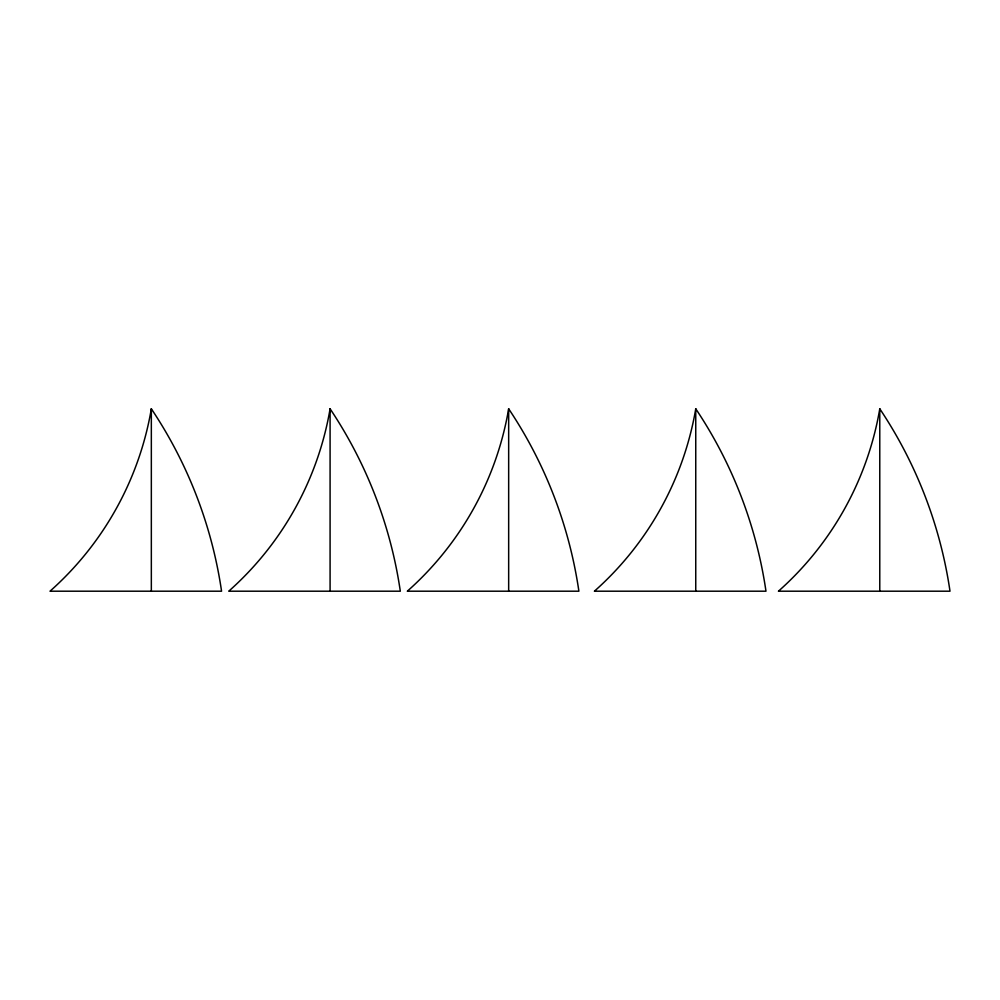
<?xml version="1.0" encoding="UTF-8"?>
<svg xmlns="http://www.w3.org/2000/svg" width="1000" height="1000" viewBox="0 0 1000 1000"><rect width="100%" height="100%" fill="white"/><g stroke="black" fill="none" stroke-linecap="round" stroke-linejoin="round"><path stroke-width="1.5" d="M879.775 408.8A443.8 443.8 0 0 1 950 591.2L778.438 591.2A314.425 314.425 0 0 0 879.775 408.8L879.775 591.2M695.75 408.8A443.8 443.8 0 0 1 765.975 591.2L594.4 591.2A314.425 314.425 0 0 0 695.75 408.8L695.75 591.2M508.663 408.8A443.8 443.8 0 0 1 578.888 591.2L407.325 591.2A314.425 314.425 0 0 0 508.663 408.8L508.663 591.2M330.087 408.8A443.8 443.8 0 0 1 400.312 591.2L228.75 591.2A314.425 314.425 0 0 0 330.087 408.8L330.087 591.2M151.337 408.8A443.8 443.8 0 0 1 221.562 591.2L50 591.2A314.425 314.425 0 0 0 151.337 408.8L151.337 591.2"/></g></svg>
